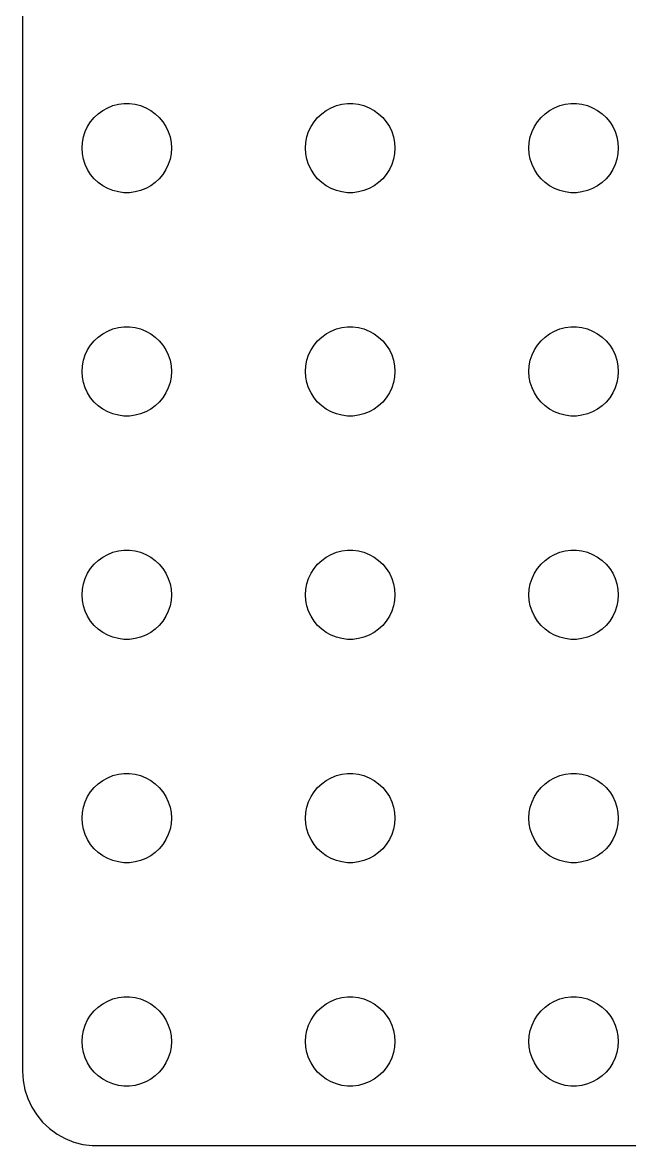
# Model space of a CAD drawing. Header units: metres. Extents: x -78 to 78, y -78 to 78.
# Drawn here: x -78.5 to -58.12, y -78.5 to -40.78 of the extents above; entities that cross this region are included whole.
import ezdxf

# ---------------------------------------------------------------- set-up
doc = ezdxf.new("R2010")
doc.units = ezdxf.units.M

msp = doc.modelspace()

# ---------------------------------------------------------------- linework, layer by layer
for p, q in [((-78.5, 76), (-78.5, -76)), ((-75.9561, -43.8442), (-75.8037, -43.7335)), ((-75.8037, -43.7335), (-75.6387, -43.6428)), ((-75.6387, -43.6428), (-75.4635, -43.5734)), ((-75.4635, -43.5734), (-75.2811, -43.5266)), ((-75.2811, -43.5266), (-75.0942, -43.503)), ((-75.0942, -43.503), (-74.9058, -43.503)), ((-74.9058, -43.503), (-74.7189, -43.5266)), ((-74.7189, -43.5266), (-74.5365, -43.5734)), ((-74.5365, -43.5734), (-74.3613, -43.6428)), ((-74.3613, -43.6428), (-74.1963, -43.7335)), ((-74.1963, -43.7335), (-74.0439, -43.8442)), ((-68.4561, -43.8442), (-68.3037, -43.7335)), ((-68.3037, -43.7335), (-68.1387, -43.6428)), ((-68.1387, -43.6428), (-67.9635, -43.5734)), ((-67.9635, -43.5734), (-67.7811, -43.5266)), ((-67.7811, -43.5266), (-67.5942, -43.503)), ((-67.5942, -43.503), (-67.4058, -43.503)), ((-67.4058, -43.503), (-67.2189, -43.5266)), ((-67.2189, -43.5266), (-67.0365, -43.5734)), ((-67.0365, -43.5734), (-66.8613, -43.6428)), ((-66.8613, -43.6428), (-66.6963, -43.7335)), ((-66.6963, -43.7335), (-66.5439, -43.8442)), ((-60.9561, -43.8442), (-60.8037, -43.7335)), ((-60.8037, -43.7335), (-60.6387, -43.6428)), ((-60.6387, -43.6428), (-60.4635, -43.5734)), ((-60.4635, -43.5734), (-60.2811, -43.5266)), ((-60.2811, -43.5266), (-60.0942, -43.503)), ((-60.0942, -43.503), (-59.9058, -43.503)), ((-59.9058, -43.503), (-59.7189, -43.5266)), ((-59.7189, -43.5266), (-59.5365, -43.5734)), ((-59.5365, -43.5734), (-59.3613, -43.6428)), ((-59.3613, -43.6428), (-59.1963, -43.7335)), ((-59.1963, -43.7335), (-59.0439, -43.8442)), ((-76.3145, -44.2774), (-76.2135, -44.1183)), ((-76.2135, -44.1183), (-76.0934, -43.9732)), ((-76.0934, -43.9732), (-75.9561, -43.8442)), ((-74.0439, -43.8442), (-73.9065, -43.9732)), ((-73.9065, -43.9732), (-73.7865, -44.1183)), ((-73.7865, -44.1183), (-73.6855, -44.2774)), ((-68.8145, -44.2774), (-68.7135, -44.1183)), ((-68.7135, -44.1183), (-68.5934, -43.9732)), ((-68.5934, -43.9732), (-68.4561, -43.8442)), ((-66.5439, -43.8442), (-66.4065, -43.9732)), ((-66.4065, -43.9732), (-66.2865, -44.1183)), ((-66.2865, -44.1183), (-66.1855, -44.2774)), ((-61.3145, -44.2774), (-61.2135, -44.1183)), ((-61.2135, -44.1183), (-61.0934, -43.9732)), ((-61.0934, -43.9732), (-60.9561, -43.8442)), ((-59.0439, -43.8442), (-58.9065, -43.9732)), ((-58.9065, -43.9732), (-58.7865, -44.1183)), ((-58.7865, -44.1183), (-58.6855, -44.2774)), ((-76.4529, -44.627), (-76.3947, -44.4478)), ((-76.3947, -44.4478), (-76.3145, -44.2774)), ((-73.6855, -44.2774), (-73.6053, -44.4478)), ((-73.6053, -44.4478), (-73.5471, -44.627)), ((-68.9529, -44.627), (-68.8947, -44.4478)), ((-68.8947, -44.4478), (-68.8145, -44.2774)), ((-66.1855, -44.2774), (-66.1053, -44.4478)), ((-66.1053, -44.4478), (-66.0471, -44.627)), ((-61.4529, -44.627), (-61.3947, -44.4478)), ((-61.3947, -44.4478), (-61.3145, -44.2774)), ((-58.6855, -44.2774), (-58.6053, -44.4478)), ((-58.6053, -44.4478), (-58.5471, -44.627)), ((-76.5, -45), (-76.4882, -44.812)), ((-76.4882, -44.812), (-76.4529, -44.627)), ((-73.5471, -44.627), (-73.5118, -44.812)), ((-73.5118, -44.812), (-73.5, -45)), ((-69, -45), (-68.9882, -44.812)), ((-68.9882, -44.812), (-68.9529, -44.627)), ((-66.0471, -44.627), (-66.0118, -44.812)), ((-66.0118, -44.812), (-66, -45)), ((-61.5, -45), (-61.4882, -44.812)), ((-61.4882, -44.812), (-61.4529, -44.627)), ((-58.5471, -44.627), (-58.5118, -44.812)), ((-58.5118, -44.812), (-58.5, -45)), ((-76.4882, -45.188), (-76.5, -45)), ((-76.4529, -45.373), (-76.4882, -45.188)), ((-73.5118, -45.188), (-73.5471, -45.373)), ((-73.5, -45), (-73.5118, -45.188)), ((-68.9882, -45.188), (-69, -45)), ((-68.9529, -45.373), (-68.9882, -45.188)), ((-66.0118, -45.188), (-66.0471, -45.373)), ((-66, -45), (-66.0118, -45.188)), ((-61.4882, -45.188), (-61.5, -45)), ((-61.4529, -45.373), (-61.4882, -45.188)), ((-58.5118, -45.188), (-58.5471, -45.373)), ((-58.5, -45), (-58.5118, -45.188)), ((-76.3947, -45.5522), (-76.4529, -45.373)), ((-76.3145, -45.7226), (-76.3947, -45.5522)), ((-73.6053, -45.5522), (-73.6855, -45.7226)), ((-73.5471, -45.373), (-73.6053, -45.5522)), ((-68.8947, -45.5522), (-68.9529, -45.373)), ((-68.8145, -45.7226), (-68.8947, -45.5522)), ((-66.1053, -45.5522), (-66.1855, -45.7226)), ((-66.0471, -45.373), (-66.1053, -45.5522)), ((-61.3947, -45.5522), (-61.4529, -45.373)), ((-61.3145, -45.7226), (-61.3947, -45.5522)), ((-58.6053, -45.5522), (-58.6855, -45.7226)), ((-58.5471, -45.373), (-58.6053, -45.5522)), ((-76.2135, -45.8817), (-76.3145, -45.7226)), ((-76.0934, -46.0268), (-76.2135, -45.8817)), ((-73.7865, -45.8817), (-73.9065, -46.0268)), ((-73.6855, -45.7226), (-73.7865, -45.8817)), ((-68.7135, -45.8817), (-68.8145, -45.7226)), ((-68.5934, -46.0268), (-68.7135, -45.8817)), ((-66.2865, -45.8817), (-66.4065, -46.0268)), ((-66.1855, -45.7226), (-66.2865, -45.8817)), ((-61.2135, -45.8817), (-61.3145, -45.7226)), ((-61.0934, -46.0268), (-61.2135, -45.8817)), ((-58.7865, -45.8817), (-58.9065, -46.0268)), ((-58.6855, -45.7226), (-58.7865, -45.8817)), ((-75.9561, -46.1558), (-76.0934, -46.0268)), ((-75.8037, -46.2665), (-75.9561, -46.1558)), ((-75.6387, -46.3572), (-75.8037, -46.2665)), ((-75.4635, -46.4266), (-75.6387, -46.3572)), ((-74.3613, -46.3572), (-74.5365, -46.4266)), ((-74.1963, -46.2665), (-74.3613, -46.3572)), ((-74.0439, -46.1558), (-74.1963, -46.2665)), ((-73.9065, -46.0268), (-74.0439, -46.1558)), ((-68.4561, -46.1558), (-68.5934, -46.0268)), ((-68.3037, -46.2665), (-68.4561, -46.1558)), ((-68.1387, -46.3572), (-68.3037, -46.2665)), ((-67.9635, -46.4266), (-68.1387, -46.3572)), ((-66.8613, -46.3572), (-67.0365, -46.4266)), ((-66.6963, -46.2665), (-66.8613, -46.3572)), ((-66.5439, -46.1558), (-66.6963, -46.2665)), ((-66.4065, -46.0268), (-66.5439, -46.1558)), ((-60.9561, -46.1558), (-61.0934, -46.0268)), ((-60.8037, -46.2665), (-60.9561, -46.1558)), ((-60.6387, -46.3572), (-60.8037, -46.2665)), ((-60.4635, -46.4266), (-60.6387, -46.3572)), ((-59.3613, -46.3572), (-59.5365, -46.4266)), ((-59.1963, -46.2665), (-59.3613, -46.3572)), ((-59.0439, -46.1558), (-59.1963, -46.2665)), ((-58.9065, -46.0268), (-59.0439, -46.1558)), ((-75.2811, -46.4734), (-75.4635, -46.4266)), ((-75.0942, -46.497), (-75.2811, -46.4734)), ((-74.9058, -46.497), (-75.0942, -46.497)), ((-74.7189, -46.4734), (-74.9058, -46.497)), ((-74.5365, -46.4266), (-74.7189, -46.4734)), ((-67.7811, -46.4734), (-67.9635, -46.4266)), ((-67.5942, -46.497), (-67.7811, -46.4734)), ((-67.4058, -46.497), (-67.5942, -46.497)), ((-67.2189, -46.4734), (-67.4058, -46.497)), ((-67.0365, -46.4266), (-67.2189, -46.4734)), ((-60.2811, -46.4734), (-60.4635, -46.4266)), ((-60.0942, -46.497), (-60.2811, -46.4734)), ((-59.9058, -46.497), (-60.0942, -46.497)), ((-59.7189, -46.4734), (-59.9058, -46.497)), ((-59.5365, -46.4266), (-59.7189, -46.4734)), ((-75.9561, -51.3442), (-75.8037, -51.2335)), ((-75.8037, -51.2335), (-75.6387, -51.1428)), ((-75.6387, -51.1428), (-75.4635, -51.0734)), ((-75.4635, -51.0734), (-75.2811, -51.0266)), ((-75.2811, -51.0266), (-75.0942, -51.003)), ((-75.0942, -51.003), (-74.9058, -51.003)), ((-74.9058, -51.003), (-74.7189, -51.0266)), ((-74.7189, -51.0266), (-74.5365, -51.0734)), ((-74.5365, -51.0734), (-74.3613, -51.1428)), ((-74.3613, -51.1428), (-74.1963, -51.2335)), ((-74.1963, -51.2335), (-74.0439, -51.3442)), ((-68.4561, -51.3442), (-68.3037, -51.2335)), ((-68.3037, -51.2335), (-68.1387, -51.1428)), ((-68.1387, -51.1428), (-67.9635, -51.0734)), ((-67.9635, -51.0734), (-67.7811, -51.0266)), ((-67.7811, -51.0266), (-67.5942, -51.003)), ((-67.5942, -51.003), (-67.4058, -51.003)), ((-67.4058, -51.003), (-67.2189, -51.0266)), ((-67.2189, -51.0266), (-67.0365, -51.0734)), ((-67.0365, -51.0734), (-66.8613, -51.1428)), ((-66.8613, -51.1428), (-66.6963, -51.2335)), ((-66.6963, -51.2335), (-66.5439, -51.3442)), ((-60.9561, -51.3442), (-60.8037, -51.2335)), ((-60.8037, -51.2335), (-60.6387, -51.1428)), ((-60.6387, -51.1428), (-60.4635, -51.0734)), ((-60.4635, -51.0734), (-60.2811, -51.0266)), ((-60.2811, -51.0266), (-60.0942, -51.003)), ((-60.0942, -51.003), (-59.9058, -51.003)), ((-59.9058, -51.003), (-59.7189, -51.0266)), ((-59.7189, -51.0266), (-59.5365, -51.0734)), ((-59.5365, -51.0734), (-59.3613, -51.1428)), ((-59.3613, -51.1428), (-59.1963, -51.2335)), ((-59.1963, -51.2335), (-59.0439, -51.3442)), ((-76.3145, -51.7774), (-76.2135, -51.6183)), ((-76.2135, -51.6183), (-76.0934, -51.4732)), ((-76.0934, -51.4732), (-75.9561, -51.3442)), ((-74.0439, -51.3442), (-73.9065, -51.4732)), ((-73.9065, -51.4732), (-73.7865, -51.6183)), ((-73.7865, -51.6183), (-73.6855, -51.7774)), ((-68.8145, -51.7774), (-68.7135, -51.6183)), ((-68.7135, -51.6183), (-68.5934, -51.4732)), ((-68.5934, -51.4732), (-68.4561, -51.3442)), ((-66.5439, -51.3442), (-66.4065, -51.4732)), ((-66.4065, -51.4732), (-66.2865, -51.6183)), ((-66.2865, -51.6183), (-66.1855, -51.7774)), ((-61.3145, -51.7774), (-61.2135, -51.6183)), ((-61.2135, -51.6183), (-61.0934, -51.4732)), ((-61.0934, -51.4732), (-60.9561, -51.3442)), ((-59.0439, -51.3442), (-58.9065, -51.4732)), ((-58.9065, -51.4732), (-58.7865, -51.6183)), ((-58.7865, -51.6183), (-58.6855, -51.7774)), ((-76.4529, -52.127), (-76.3947, -51.9478)), ((-76.3947, -51.9478), (-76.3145, -51.7774)), ((-73.6855, -51.7774), (-73.6053, -51.9478)), ((-73.6053, -51.9478), (-73.5471, -52.127)), ((-68.9529, -52.127), (-68.8947, -51.9478)), ((-68.8947, -51.9478), (-68.8145, -51.7774)), ((-66.1855, -51.7774), (-66.1053, -51.9478)), ((-66.1053, -51.9478), (-66.0471, -52.127)), ((-61.4529, -52.127), (-61.3947, -51.9478)), ((-61.3947, -51.9478), (-61.3145, -51.7774)), ((-58.6855, -51.7774), (-58.6053, -51.9478)), ((-58.6053, -51.9478), (-58.5471, -52.127)), ((-76.5, -52.5), (-76.4882, -52.312)), ((-76.4882, -52.312), (-76.4529, -52.127)), ((-73.5471, -52.127), (-73.5118, -52.312)), ((-73.5118, -52.312), (-73.5, -52.5)), ((-69, -52.5), (-68.9882, -52.312)), ((-68.9882, -52.312), (-68.9529, -52.127)), ((-66.0471, -52.127), (-66.0118, -52.312)), ((-66.0118, -52.312), (-66, -52.5)), ((-61.5, -52.5), (-61.4882, -52.312)), ((-61.4882, -52.312), (-61.4529, -52.127)), ((-58.5471, -52.127), (-58.5118, -52.312)), ((-58.5118, -52.312), (-58.5, -52.5)), ((-76.4882, -52.688), (-76.5, -52.5)), ((-76.4529, -52.873), (-76.4882, -52.688)), ((-73.5118, -52.688), (-73.5471, -52.873)), ((-73.5, -52.5), (-73.5118, -52.688)), ((-68.9882, -52.688), (-69, -52.5)), ((-68.9529, -52.873), (-68.9882, -52.688)), ((-66.0118, -52.688), (-66.0471, -52.873)), ((-66, -52.5), (-66.0118, -52.688)), ((-61.4882, -52.688), (-61.5, -52.5)), ((-61.4529, -52.873), (-61.4882, -52.688)), ((-58.5118, -52.688), (-58.5471, -52.873)), ((-58.5, -52.5), (-58.5118, -52.688)), ((-76.3947, -53.0522), (-76.4529, -52.873)), ((-76.3145, -53.2226), (-76.3947, -53.0522)), ((-73.6053, -53.0522), (-73.6855, -53.2226)), ((-73.5471, -52.873), (-73.6053, -53.0522)), ((-68.8947, -53.0522), (-68.9529, -52.873)), ((-68.8145, -53.2226), (-68.8947, -53.0522)), ((-66.1053, -53.0522), (-66.1855, -53.2226)), ((-66.0471, -52.873), (-66.1053, -53.0522)), ((-61.3947, -53.0522), (-61.4529, -52.873)), ((-61.3145, -53.2226), (-61.3947, -53.0522)), ((-58.6053, -53.0522), (-58.6855, -53.2226)), ((-58.5471, -52.873), (-58.6053, -53.0522)), ((-76.2135, -53.3817), (-76.3145, -53.2226)), ((-76.0934, -53.5268), (-76.2135, -53.3817)), ((-75.9561, -53.6558), (-76.0934, -53.5268)), ((-73.9065, -53.5268), (-74.0439, -53.6558)), ((-73.7865, -53.3817), (-73.9065, -53.5268)), ((-73.6855, -53.2226), (-73.7865, -53.3817)), ((-68.7135, -53.3817), (-68.8145, -53.2226)), ((-68.5934, -53.5268), (-68.7135, -53.3817)), ((-68.4561, -53.6558), (-68.5934, -53.5268)), ((-66.4065, -53.5268), (-66.5439, -53.6558)), ((-66.2865, -53.3817), (-66.4065, -53.5268)), ((-66.1855, -53.2226), (-66.2865, -53.3817)), ((-61.2135, -53.3817), (-61.3145, -53.2226)), ((-61.0934, -53.5268), (-61.2135, -53.3817)), ((-60.9561, -53.6558), (-61.0934, -53.5268)), ((-58.9065, -53.5268), (-59.0439, -53.6558)), ((-58.7865, -53.3817), (-58.9065, -53.5268)), ((-58.6855, -53.2226), (-58.7865, -53.3817)), ((-75.8037, -53.7665), (-75.9561, -53.6558)), ((-75.6387, -53.8572), (-75.8037, -53.7665)), ((-75.4635, -53.9266), (-75.6387, -53.8572)), ((-75.2811, -53.9734), (-75.4635, -53.9266)), ((-74.5365, -53.9266), (-74.7189, -53.9734)), ((-74.3613, -53.8572), (-74.5365, -53.9266)), ((-74.1963, -53.7665), (-74.3613, -53.8572)), ((-74.0439, -53.6558), (-74.1963, -53.7665)), ((-68.3037, -53.7665), (-68.4561, -53.6558)), ((-68.1387, -53.8572), (-68.3037, -53.7665)), ((-67.9635, -53.9266), (-68.1387, -53.8572)), ((-67.7811, -53.9734), (-67.9635, -53.9266)), ((-67.0365, -53.9266), (-67.2189, -53.9734)), ((-66.8613, -53.8572), (-67.0365, -53.9266)), ((-66.6963, -53.7665), (-66.8613, -53.8572)), ((-66.5439, -53.6558), (-66.6963, -53.7665)), ((-60.8037, -53.7665), (-60.9561, -53.6558)), ((-60.6387, -53.8572), (-60.8037, -53.7665)), ((-60.4635, -53.9266), (-60.6387, -53.8572)), ((-60.2811, -53.9734), (-60.4635, -53.9266)), ((-59.5365, -53.9266), (-59.7189, -53.9734)), ((-59.3613, -53.8572), (-59.5365, -53.9266)), ((-59.1963, -53.7665), (-59.3613, -53.8572)), ((-59.0439, -53.6558), (-59.1963, -53.7665)), ((-75.0942, -53.997), (-75.2811, -53.9734)), ((-74.9058, -53.997), (-75.0942, -53.997)), ((-74.7189, -53.9734), (-74.9058, -53.997)), ((-67.5942, -53.997), (-67.7811, -53.9734)), ((-67.4058, -53.997), (-67.5942, -53.997)), ((-67.2189, -53.9734), (-67.4058, -53.997)), ((-60.0942, -53.997), (-60.2811, -53.9734)), ((-59.9058, -53.997), (-60.0942, -53.997)), ((-59.7189, -53.9734), (-59.9058, -53.997)), ((-75.9561, -58.8442), (-75.8037, -58.7335)), ((-75.8037, -58.7335), (-75.6387, -58.6428)), ((-75.6387, -58.6428), (-75.4635, -58.5734)), ((-75.4635, -58.5734), (-75.2811, -58.5266)), ((-75.2811, -58.5266), (-75.0942, -58.503)), ((-75.0942, -58.503), (-74.9058, -58.503)), ((-74.9058, -58.503), (-74.7189, -58.5266)), ((-74.7189, -58.5266), (-74.5365, -58.5734)), ((-74.5365, -58.5734), (-74.3613, -58.6428)), ((-74.3613, -58.6428), (-74.1963, -58.7335)), ((-74.1963, -58.7335), (-74.0439, -58.8442)), ((-68.4561, -58.8442), (-68.3037, -58.7335)), ((-68.3037, -58.7335), (-68.1387, -58.6428)), ((-68.1387, -58.6428), (-67.9635, -58.5734)), ((-67.9635, -58.5734), (-67.7811, -58.5266)), ((-67.7811, -58.5266), (-67.5942, -58.503)), ((-67.5942, -58.503), (-67.4058, -58.503)), ((-67.4058, -58.503), (-67.2189, -58.5266)), ((-67.2189, -58.5266), (-67.0365, -58.5734)), ((-67.0365, -58.5734), (-66.8613, -58.6428)), ((-66.8613, -58.6428), (-66.6963, -58.7335)), ((-66.6963, -58.7335), (-66.5439, -58.8442)), ((-60.9561, -58.8442), (-60.8037, -58.7335)), ((-60.8037, -58.7335), (-60.6387, -58.6428)), ((-60.6387, -58.6428), (-60.4635, -58.5734)), ((-60.4635, -58.5734), (-60.2811, -58.5266)), ((-60.2811, -58.5266), (-60.0942, -58.503)), ((-60.0942, -58.503), (-59.9058, -58.503)), ((-59.9058, -58.503), (-59.7189, -58.5266)), ((-59.7189, -58.5266), (-59.5365, -58.5734)), ((-59.5365, -58.5734), (-59.3613, -58.6428)), ((-59.3613, -58.6428), (-59.1963, -58.7335)), ((-59.1963, -58.7335), (-59.0439, -58.8442)), ((-76.3145, -59.2774), (-76.2135, -59.1183)), ((-76.2135, -59.1183), (-76.0934, -58.9732)), ((-76.0934, -58.9732), (-75.9561, -58.8442)), ((-74.0439, -58.8442), (-73.9065, -58.9732)), ((-73.9065, -58.9732), (-73.7865, -59.1183)), ((-73.7865, -59.1183), (-73.6855, -59.2774)), ((-68.8145, -59.2774), (-68.7135, -59.1183)), ((-68.7135, -59.1183), (-68.5934, -58.9732)), ((-68.5934, -58.9732), (-68.4561, -58.8442)), ((-66.5439, -58.8442), (-66.4065, -58.9732)), ((-66.4065, -58.9732), (-66.2865, -59.1183)), ((-66.2865, -59.1183), (-66.1855, -59.2774)), ((-61.3145, -59.2774), (-61.2135, -59.1183)), ((-61.2135, -59.1183), (-61.0934, -58.9732)), ((-61.0934, -58.9732), (-60.9561, -58.8442)), ((-59.0439, -58.8442), (-58.9065, -58.9732)), ((-58.9065, -58.9732), (-58.7865, -59.1183)), ((-58.7865, -59.1183), (-58.6855, -59.2774)), ((-76.4529, -59.627), (-76.3947, -59.4478)), ((-76.3947, -59.4478), (-76.3145, -59.2774)), ((-73.6855, -59.2774), (-73.6053, -59.4478)), ((-73.6053, -59.4478), (-73.5471, -59.627)), ((-68.9529, -59.627), (-68.8947, -59.4478)), ((-68.8947, -59.4478), (-68.8145, -59.2774)), ((-66.1855, -59.2774), (-66.1053, -59.4478)), ((-66.1053, -59.4478), (-66.0471, -59.627)), ((-61.4529, -59.627), (-61.3947, -59.4478)), ((-61.3947, -59.4478), (-61.3145, -59.2774)), ((-58.6855, -59.2774), (-58.6053, -59.4478)), ((-58.6053, -59.4478), (-58.5471, -59.627)), ((-76.5, -60), (-76.4882, -59.812)), ((-76.4882, -59.812), (-76.4529, -59.627)), ((-73.5471, -59.627), (-73.5118, -59.812)), ((-73.5118, -59.812), (-73.5, -60)), ((-69, -60), (-68.9882, -59.812)), ((-68.9882, -59.812), (-68.9529, -59.627)), ((-66.0471, -59.627), (-66.0118, -59.812)), ((-66.0118, -59.812), (-66, -60)), ((-61.5, -60), (-61.4882, -59.812)), ((-61.4882, -59.812), (-61.4529, -59.627)), ((-58.5471, -59.627), (-58.5118, -59.812)), ((-58.5118, -59.812), (-58.5, -60)), ((-76.4882, -60.188), (-76.5, -60)), ((-76.4529, -60.373), (-76.4882, -60.188)), ((-73.5118, -60.188), (-73.5471, -60.373)), ((-73.5, -60), (-73.5118, -60.188)), ((-68.9882, -60.188), (-69, -60)), ((-68.9529, -60.373), (-68.9882, -60.188)), ((-66.0118, -60.188), (-66.0471, -60.373)), ((-66, -60), (-66.0118, -60.188)), ((-61.4882, -60.188), (-61.5, -60)), ((-61.4529, -60.373), (-61.4882, -60.188)), ((-58.5118, -60.188), (-58.5471, -60.373)), ((-58.5, -60), (-58.5118, -60.188)), ((-76.3947, -60.5522), (-76.4529, -60.373)), ((-76.3145, -60.7226), (-76.3947, -60.5522)), ((-73.6053, -60.5522), (-73.6855, -60.7226)), ((-73.5471, -60.373), (-73.6053, -60.5522)), ((-68.8947, -60.5522), (-68.9529, -60.373)), ((-68.8145, -60.7226), (-68.8947, -60.5522)), ((-66.1053, -60.5522), (-66.1855, -60.7226)), ((-66.0471, -60.373), (-66.1053, -60.5522)), ((-61.3947, -60.5522), (-61.4529, -60.373)), ((-61.3145, -60.7226), (-61.3947, -60.5522)), ((-58.6053, -60.5522), (-58.6855, -60.7226)), ((-58.5471, -60.373), (-58.6053, -60.5522)), ((-76.2135, -60.8817), (-76.3145, -60.7226)), ((-76.0934, -61.0268), (-76.2135, -60.8817)), ((-75.9561, -61.1558), (-76.0934, -61.0268)), ((-73.9065, -61.0268), (-74.0439, -61.1558)), ((-73.7865, -60.8817), (-73.9065, -61.0268)), ((-73.6855, -60.7226), (-73.7865, -60.8817)), ((-68.7135, -60.8817), (-68.8145, -60.7226)), ((-68.5934, -61.0268), (-68.7135, -60.8817)), ((-68.4561, -61.1558), (-68.5934, -61.0268)), ((-66.4065, -61.0268), (-66.5439, -61.1558)), ((-66.2865, -60.8817), (-66.4065, -61.0268)), ((-66.1855, -60.7226), (-66.2865, -60.8817)), ((-61.2135, -60.8817), (-61.3145, -60.7226)), ((-61.0934, -61.0268), (-61.2135, -60.8817)), ((-60.9561, -61.1558), (-61.0934, -61.0268)), ((-58.9065, -61.0268), (-59.0439, -61.1558)), ((-58.7865, -60.8817), (-58.9065, -61.0268)), ((-58.6855, -60.7226), (-58.7865, -60.8817)), ((-75.8037, -61.2665), (-75.9561, -61.1558)), ((-75.6387, -61.3572), (-75.8037, -61.2665)), ((-75.4635, -61.4266), (-75.6387, -61.3572)), ((-75.2811, -61.4734), (-75.4635, -61.4266)), ((-75.0942, -61.497), (-75.2811, -61.4734)), ((-74.7189, -61.4734), (-74.9058, -61.497)), ((-74.5365, -61.4266), (-74.7189, -61.4734)), ((-74.3613, -61.3572), (-74.5365, -61.4266)), ((-74.1963, -61.2665), (-74.3613, -61.3572)), ((-74.0439, -61.1558), (-74.1963, -61.2665)), ((-68.3037, -61.2665), (-68.4561, -61.1558)), ((-68.1387, -61.3572), (-68.3037, -61.2665)), ((-67.9635, -61.4266), (-68.1387, -61.3572)), ((-67.7811, -61.4734), (-67.9635, -61.4266)), ((-67.5942, -61.497), (-67.7811, -61.4734)), ((-67.2189, -61.4734), (-67.4058, -61.497)), ((-67.0365, -61.4266), (-67.2189, -61.4734)), ((-66.8613, -61.3572), (-67.0365, -61.4266)), ((-66.6963, -61.2665), (-66.8613, -61.3572)), ((-66.5439, -61.1558), (-66.6963, -61.2665)), ((-60.8037, -61.2665), (-60.9561, -61.1558)), ((-60.6387, -61.3572), (-60.8037, -61.2665)), ((-60.4635, -61.4266), (-60.6387, -61.3572)), ((-60.2811, -61.4734), (-60.4635, -61.4266)), ((-60.0942, -61.497), (-60.2811, -61.4734)), ((-59.7189, -61.4734), (-59.9058, -61.497)), ((-59.5365, -61.4266), (-59.7189, -61.4734)), ((-59.3613, -61.3572), (-59.5365, -61.4266)), ((-59.1963, -61.2665), (-59.3613, -61.3572)), ((-59.0439, -61.1558), (-59.1963, -61.2665)), ((-74.9058, -61.497), (-75.0942, -61.497)), ((-67.4058, -61.497), (-67.5942, -61.497)), ((-59.9058, -61.497), (-60.0942, -61.497)), ((-76.0934, -66.4732), (-75.9561, -66.3442)), ((-75.9561, -66.3442), (-75.8037, -66.2335)), ((-75.8037, -66.2335), (-75.6387, -66.1428)), ((-75.6387, -66.1428), (-75.4635, -66.0734)), ((-75.4635, -66.0734), (-75.2811, -66.0266)), ((-75.2811, -66.0266), (-75.0942, -66.003)), ((-75.0942, -66.003), (-74.9058, -66.003)), ((-74.9058, -66.003), (-74.7189, -66.0266)), ((-74.7189, -66.0266), (-74.5365, -66.0734)), ((-74.5365, -66.0734), (-74.3613, -66.1428)), ((-74.3613, -66.1428), (-74.1963, -66.2335)), ((-74.1963, -66.2335), (-74.0439, -66.3442)), ((-74.0439, -66.3442), (-73.9065, -66.4732)), ((-68.5934, -66.4732), (-68.4561, -66.3442)), ((-68.4561, -66.3442), (-68.3037, -66.2335)), ((-68.3037, -66.2335), (-68.1387, -66.1428)), ((-68.1387, -66.1428), (-67.9635, -66.0734)), ((-67.9635, -66.0734), (-67.7811, -66.0266)), ((-67.7811, -66.0266), (-67.5942, -66.003)), ((-67.5942, -66.003), (-67.4058, -66.003)), ((-67.4058, -66.003), (-67.2189, -66.0266)), ((-67.2189, -66.0266), (-67.0365, -66.0734)), ((-67.0365, -66.0734), (-66.8613, -66.1428)), ((-66.8613, -66.1428), (-66.6963, -66.2335)), ((-66.6963, -66.2335), (-66.5439, -66.3442)), ((-66.5439, -66.3442), (-66.4065, -66.4732)), ((-61.0934, -66.4732), (-60.9561, -66.3442)), ((-60.9561, -66.3442), (-60.8037, -66.2335)), ((-60.8037, -66.2335), (-60.6387, -66.1428)), ((-60.6387, -66.1428), (-60.4635, -66.0734)), ((-60.4635, -66.0734), (-60.2811, -66.0266)), ((-60.2811, -66.0266), (-60.0942, -66.003)), ((-60.0942, -66.003), (-59.9058, -66.003)), ((-59.9058, -66.003), (-59.7189, -66.0266)), ((-59.7189, -66.0266), (-59.5365, -66.0734)), ((-59.5365, -66.0734), (-59.3613, -66.1428)), ((-59.3613, -66.1428), (-59.1963, -66.2335)), ((-59.1963, -66.2335), (-59.0439, -66.3442)), ((-59.0439, -66.3442), (-58.9065, -66.4732)), ((-76.3145, -66.7774), (-76.2135, -66.6183)), ((-76.2135, -66.6183), (-76.0934, -66.4732)), ((-73.9065, -66.4732), (-73.7865, -66.6183)), ((-73.7865, -66.6183), (-73.6855, -66.7774)), ((-68.8145, -66.7774), (-68.7135, -66.6183)), ((-68.7135, -66.6183), (-68.5934, -66.4732)), ((-66.4065, -66.4732), (-66.2865, -66.6183)), ((-66.2865, -66.6183), (-66.1855, -66.7774)), ((-61.3145, -66.7774), (-61.2135, -66.6183)), ((-61.2135, -66.6183), (-61.0934, -66.4732)), ((-58.9065, -66.4732), (-58.7865, -66.6183)), ((-58.7865, -66.6183), (-58.6855, -66.7774)), ((-76.4882, -67.312), (-76.4529, -67.127)), ((-76.4529, -67.127), (-76.3947, -66.9478)), ((-76.3947, -66.9478), (-76.3145, -66.7774)), ((-73.6855, -66.7774), (-73.6053, -66.9478)), ((-73.6053, -66.9478), (-73.5471, -67.127)), ((-73.5471, -67.127), (-73.5118, -67.312)), ((-68.9882, -67.312), (-68.9529, -67.127)), ((-68.9529, -67.127), (-68.8947, -66.9478)), ((-68.8947, -66.9478), (-68.8145, -66.7774)), ((-66.1855, -66.7774), (-66.1053, -66.9478)), ((-66.1053, -66.9478), (-66.0471, -67.127)), ((-66.0471, -67.127), (-66.0118, -67.312)), ((-61.4882, -67.312), (-61.4529, -67.127)), ((-61.4529, -67.127), (-61.3947, -66.9478)), ((-61.3947, -66.9478), (-61.3145, -66.7774)), ((-58.6855, -66.7774), (-58.6053, -66.9478)), ((-58.6053, -66.9478), (-58.5471, -67.127)), ((-58.5471, -67.127), (-58.5118, -67.312)), ((-76.5, -67.5), (-76.4882, -67.312)), ((-76.4882, -67.688), (-76.5, -67.5)), ((-73.5118, -67.312), (-73.5, -67.5)), ((-73.5, -67.5), (-73.5118, -67.688)), ((-69, -67.5), (-68.9882, -67.312)), ((-68.9882, -67.688), (-69, -67.5)), ((-66.0118, -67.312), (-66, -67.5)), ((-66, -67.5), (-66.0118, -67.688)), ((-61.5, -67.5), (-61.4882, -67.312)), ((-61.4882, -67.688), (-61.5, -67.5)), ((-58.5118, -67.312), (-58.5, -67.5)), ((-58.5, -67.5), (-58.5118, -67.688)), ((-76.4529, -67.873), (-76.4882, -67.688)), ((-76.3947, -68.0522), (-76.4529, -67.873)), ((-73.5471, -67.873), (-73.6053, -68.0522)), ((-73.5118, -67.688), (-73.5471, -67.873)), ((-68.9529, -67.873), (-68.9882, -67.688)), ((-68.8947, -68.0522), (-68.9529, -67.873)), ((-66.0471, -67.873), (-66.1053, -68.0522)), ((-66.0118, -67.688), (-66.0471, -67.873)), ((-61.4529, -67.873), (-61.4882, -67.688)), ((-61.3947, -68.0522), (-61.4529, -67.873)), ((-58.5471, -67.873), (-58.6053, -68.0522)), ((-58.5118, -67.688), (-58.5471, -67.873)), ((-76.3145, -68.2226), (-76.3947, -68.0522)), ((-76.2135, -68.3817), (-76.3145, -68.2226)), ((-73.6855, -68.2226), (-73.7865, -68.3817)), ((-73.6053, -68.0522), (-73.6855, -68.2226)), ((-68.8145, -68.2226), (-68.8947, -68.0522)), ((-68.7135, -68.3817), (-68.8145, -68.2226)), ((-66.1855, -68.2226), (-66.2865, -68.3817)), ((-66.1053, -68.0522), (-66.1855, -68.2226)), ((-61.3145, -68.2226), (-61.3947, -68.0522)), ((-61.2135, -68.3817), (-61.3145, -68.2226)), ((-58.6855, -68.2226), (-58.7865, -68.3817)), ((-58.6053, -68.0522), (-58.6855, -68.2226)), ((-76.0934, -68.5268), (-76.2135, -68.3817)), ((-75.9561, -68.6558), (-76.0934, -68.5268)), ((-73.9065, -68.5268), (-74.0439, -68.6558)), ((-73.7865, -68.3817), (-73.9065, -68.5268)), ((-68.5934, -68.5268), (-68.7135, -68.3817)), ((-68.4561, -68.6558), (-68.5934, -68.5268)), ((-66.4065, -68.5268), (-66.5439, -68.6558)), ((-66.2865, -68.3817), (-66.4065, -68.5268)), ((-61.0934, -68.5268), (-61.2135, -68.3817)), ((-60.9561, -68.6558), (-61.0934, -68.5268)), ((-58.9065, -68.5268), (-59.0439, -68.6558)), ((-58.7865, -68.3817), (-58.9065, -68.5268)), ((-75.8037, -68.7665), (-75.9561, -68.6558)), ((-75.6387, -68.8572), (-75.8037, -68.7665)), ((-75.4635, -68.9266), (-75.6387, -68.8572)), ((-75.2811, -68.9734), (-75.4635, -68.9266)), ((-75.0942, -68.997), (-75.2811, -68.9734)), ((-74.9058, -68.997), (-75.0942, -68.997)), ((-74.7189, -68.9734), (-74.9058, -68.997)), ((-74.5365, -68.9266), (-74.7189, -68.9734)), ((-74.3613, -68.8572), (-74.5365, -68.9266)), ((-74.1963, -68.7665), (-74.3613, -68.8572)), ((-74.0439, -68.6558), (-74.1963, -68.7665)), ((-68.3037, -68.7665), (-68.4561, -68.6558)), ((-68.1387, -68.8572), (-68.3037, -68.7665)), ((-67.9635, -68.9266), (-68.1387, -68.8572)), ((-67.7811, -68.9734), (-67.9635, -68.9266)), ((-67.5942, -68.997), (-67.7811, -68.9734)), ((-67.4058, -68.997), (-67.5942, -68.997)), ((-67.2189, -68.9734), (-67.4058, -68.997)), ((-67.0365, -68.9266), (-67.2189, -68.9734)), ((-66.8613, -68.8572), (-67.0365, -68.9266)), ((-66.6963, -68.7665), (-66.8613, -68.8572)), ((-66.5439, -68.6558), (-66.6963, -68.7665)), ((-60.8037, -68.7665), (-60.9561, -68.6558)), ((-60.6387, -68.8572), (-60.8037, -68.7665)), ((-60.4635, -68.9266), (-60.6387, -68.8572)), ((-60.2811, -68.9734), (-60.4635, -68.9266)), ((-60.0942, -68.997), (-60.2811, -68.9734)), ((-59.9058, -68.997), (-60.0942, -68.997)), ((-59.7189, -68.9734), (-59.9058, -68.997)), ((-59.5365, -68.9266), (-59.7189, -68.9734)), ((-59.3613, -68.8572), (-59.5365, -68.9266)), ((-59.1963, -68.7665), (-59.3613, -68.8572)), ((-59.0439, -68.6558), (-59.1963, -68.7665)), ((-75.4635, -73.5734), (-75.2811, -73.5266)), ((-75.2811, -73.5266), (-75.0942, -73.503)), ((-75.0942, -73.503), (-74.9058, -73.503)), ((-74.9058, -73.503), (-74.7189, -73.5266)), ((-74.7189, -73.5266), (-74.5365, -73.5734)), ((-67.9635, -73.5734), (-67.7811, -73.5266)), ((-67.7811, -73.5266), (-67.5942, -73.503)), ((-67.5942, -73.503), (-67.4058, -73.503)), ((-67.4058, -73.503), (-67.2189, -73.5266)), ((-67.2189, -73.5266), (-67.0365, -73.5734)), ((-60.4635, -73.5734), (-60.2811, -73.5266)), ((-60.2811, -73.5266), (-60.0942, -73.503)), ((-60.0942, -73.503), (-59.9058, -73.503)), ((-59.9058, -73.503), (-59.7189, -73.5266)), ((-59.7189, -73.5266), (-59.5365, -73.5734)), ((-76.0934, -73.9732), (-75.9561, -73.8442)), ((-75.9561, -73.8442), (-75.8037, -73.7335)), ((-75.8037, -73.7335), (-75.6387, -73.6428)), ((-75.6387, -73.6428), (-75.4635, -73.5734)), ((-74.5365, -73.5734), (-74.3613, -73.6428)), ((-74.3613, -73.6428), (-74.1963, -73.7335)), ((-74.1963, -73.7335), (-74.0439, -73.8442)), ((-74.0439, -73.8442), (-73.9065, -73.9732)), ((-68.5934, -73.9732), (-68.4561, -73.8442)), ((-68.4561, -73.8442), (-68.3037, -73.7335)), ((-68.3037, -73.7335), (-68.1387, -73.6428)), ((-68.1387, -73.6428), (-67.9635, -73.5734)), ((-67.0365, -73.5734), (-66.8613, -73.6428)), ((-66.8613, -73.6428), (-66.6963, -73.7335)), ((-66.6963, -73.7335), (-66.5439, -73.8442)), ((-66.5439, -73.8442), (-66.4065, -73.9732)), ((-61.0934, -73.9732), (-60.9561, -73.8442)), ((-60.9561, -73.8442), (-60.8037, -73.7335)), ((-60.8037, -73.7335), (-60.6387, -73.6428)), ((-60.6387, -73.6428), (-60.4635, -73.5734)), ((-59.5365, -73.5734), (-59.3613, -73.6428)), ((-59.3613, -73.6428), (-59.1963, -73.7335)), ((-59.1963, -73.7335), (-59.0439, -73.8442)), ((-59.0439, -73.8442), (-58.9065, -73.9732)), ((-76.3947, -74.4478), (-76.3145, -74.2774)), ((-76.3145, -74.2774), (-76.2135, -74.1183)), ((-76.2135, -74.1183), (-76.0934, -73.9732)), ((-73.9065, -73.9732), (-73.7865, -74.1183)), ((-73.7865, -74.1183), (-73.6855, -74.2774)), ((-73.6855, -74.2774), (-73.6053, -74.4478)), ((-68.8947, -74.4478), (-68.8145, -74.2774)), ((-68.8145, -74.2774), (-68.7135, -74.1183)), ((-68.7135, -74.1183), (-68.5934, -73.9732)), ((-66.4065, -73.9732), (-66.2865, -74.1183)), ((-66.2865, -74.1183), (-66.1855, -74.2774)), ((-66.1855, -74.2774), (-66.1053, -74.4478)), ((-61.3947, -74.4478), (-61.3145, -74.2774)), ((-61.3145, -74.2774), (-61.2135, -74.1183)), ((-61.2135, -74.1183), (-61.0934, -73.9732)), ((-58.9065, -73.9732), (-58.7865, -74.1183)), ((-58.7865, -74.1183), (-58.6855, -74.2774)), ((-58.6855, -74.2774), (-58.6053, -74.4478)), ((-76.4882, -74.812), (-76.4529, -74.627)), ((-76.4529, -74.627), (-76.3947, -74.4478)), ((-73.6053, -74.4478), (-73.5471, -74.627)), ((-73.5471, -74.627), (-73.5118, -74.812)), ((-68.9882, -74.812), (-68.9529, -74.627)), ((-68.9529, -74.627), (-68.8947, -74.4478)), ((-66.1053, -74.4478), (-66.0471, -74.627)), ((-66.0471, -74.627), (-66.0118, -74.812)), ((-61.4882, -74.812), (-61.4529, -74.627)), ((-61.4529, -74.627), (-61.3947, -74.4478)), ((-58.6053, -74.4478), (-58.5471, -74.627)), ((-58.5471, -74.627), (-58.5118, -74.812)), ((-76.5, -75), (-76.4882, -74.812)), ((-76.4882, -75.188), (-76.5, -75)), ((-73.5118, -74.812), (-73.5, -75)), ((-73.5, -75), (-73.5118, -75.188)), ((-69, -75), (-68.9882, -74.812)), ((-68.9882, -75.188), (-69, -75)), ((-66.0118, -74.812), (-66, -75)), ((-66, -75), (-66.0118, -75.188)), ((-61.5, -75), (-61.4882, -74.812)), ((-61.4882, -75.188), (-61.5, -75)), ((-58.5118, -74.812), (-58.5, -75)), ((-58.5, -75), (-58.5118, -75.188)), ((-76.4529, -75.373), (-76.4882, -75.188)), ((-76.3947, -75.5522), (-76.4529, -75.373)), ((-73.5471, -75.373), (-73.6053, -75.5522)), ((-73.5118, -75.188), (-73.5471, -75.373)), ((-68.9529, -75.373), (-68.9882, -75.188)), ((-68.8947, -75.5522), (-68.9529, -75.373)), ((-66.0471, -75.373), (-66.1053, -75.5522)), ((-66.0118, -75.188), (-66.0471, -75.373)), ((-61.4529, -75.373), (-61.4882, -75.188)), ((-61.3947, -75.5522), (-61.4529, -75.373)), ((-58.5471, -75.373), (-58.6053, -75.5522)), ((-58.5118, -75.188), (-58.5471, -75.373)), ((-76.3145, -75.7226), (-76.3947, -75.5522)), ((-76.2135, -75.8817), (-76.3145, -75.7226)), ((-73.6855, -75.7226), (-73.7865, -75.8817)), ((-73.6053, -75.5522), (-73.6855, -75.7226)), ((-68.8145, -75.7226), (-68.8947, -75.5522)), ((-68.7135, -75.8817), (-68.8145, -75.7226)), ((-66.1855, -75.7226), (-66.2865, -75.8817)), ((-66.1053, -75.5522), (-66.1855, -75.7226)), ((-61.3145, -75.7226), (-61.3947, -75.5522)), ((-61.2135, -75.8817), (-61.3145, -75.7226)), ((-58.6855, -75.7226), (-58.7865, -75.8817)), ((-58.6053, -75.5522), (-58.6855, -75.7226)), ((-78.5, -76), (-78.4803, -76.3133)), ((-76.0934, -76.0268), (-76.2135, -75.8817)), ((-75.9561, -76.1558), (-76.0934, -76.0268)), ((-75.8037, -76.2665), (-75.9561, -76.1558)), ((-74.0439, -76.1558), (-74.1963, -76.2665)), ((-73.9065, -76.0268), (-74.0439, -76.1558)), ((-73.7865, -75.8817), (-73.9065, -76.0268)), ((-68.5934, -76.0268), (-68.7135, -75.8817)), ((-68.4561, -76.1558), (-68.5934, -76.0268)), ((-68.3037, -76.2665), (-68.4561, -76.1558)), ((-66.5439, -76.1558), (-66.6963, -76.2665)), ((-66.4065, -76.0268), (-66.5439, -76.1558)), ((-66.2865, -75.8817), (-66.4065, -76.0268)), ((-61.0934, -76.0268), (-61.2135, -75.8817)), ((-60.9561, -76.1558), (-61.0934, -76.0268)), ((-60.8037, -76.2665), (-60.9561, -76.1558)), ((-59.0439, -76.1558), (-59.1963, -76.2665)), ((-58.9065, -76.0268), (-59.0439, -76.1558)), ((-58.7865, -75.8817), (-58.9065, -76.0268)), ((-78.4803, -76.3133), (-78.4214, -76.6217)), ((-75.6387, -76.3572), (-75.8037, -76.2665)), ((-75.4635, -76.4266), (-75.6387, -76.3572)), ((-75.2811, -76.4734), (-75.4635, -76.4266)), ((-75.0942, -76.497), (-75.2811, -76.4734)), ((-74.9058, -76.497), (-75.0942, -76.497)), ((-74.7189, -76.4734), (-74.9058, -76.497)), ((-74.5365, -76.4266), (-74.7189, -76.4734)), ((-74.3613, -76.3572), (-74.5365, -76.4266)), ((-74.1963, -76.2665), (-74.3613, -76.3572)), ((-68.1387, -76.3572), (-68.3037, -76.2665)), ((-67.9635, -76.4266), (-68.1387, -76.3572)), ((-67.7811, -76.4734), (-67.9635, -76.4266)), ((-67.5942, -76.497), (-67.7811, -76.4734)), ((-67.4058, -76.497), (-67.5942, -76.497)), ((-67.2189, -76.4734), (-67.4058, -76.497)), ((-67.0365, -76.4266), (-67.2189, -76.4734)), ((-66.8613, -76.3572), (-67.0365, -76.4266)), ((-66.6963, -76.2665), (-66.8613, -76.3572)), ((-60.6387, -76.3572), (-60.8037, -76.2665)), ((-60.4635, -76.4266), (-60.6387, -76.3572)), ((-60.2811, -76.4734), (-60.4635, -76.4266)), ((-60.0942, -76.497), (-60.2811, -76.4734)), ((-59.9058, -76.497), (-60.0942, -76.497)), ((-59.7189, -76.4734), (-59.9058, -76.497)), ((-59.5365, -76.4266), (-59.7189, -76.4734)), ((-59.3613, -76.3572), (-59.5365, -76.4266)), ((-59.1963, -76.2665), (-59.3613, -76.3572)), ((-78.4214, -76.6217), (-78.3244, -76.9203)), ((-78.3244, -76.9203), (-78.1908, -77.2044)), ((-78.1908, -77.2044), (-78.0225, -77.4695)), ((-78.0225, -77.4695), (-77.8224, -77.7114)), ((-77.8224, -77.7114), (-77.5936, -77.9263)), ((-77.5936, -77.9263), (-77.3396, -78.1108)), ((-77.3396, -78.1108), (-77.0644, -78.2621)), ((-77.0644, -78.2621), (-76.7725, -78.3776)), ((-76.7725, -78.3776), (-76.4684, -78.4557)), ((-76.4684, -78.4557), (-76.157, -78.4951)), ((-76.157, -78.4951), (76.157, -78.4951))]:
    msp.add_line(p, q)

doc.saveas('drawing.dxf')
